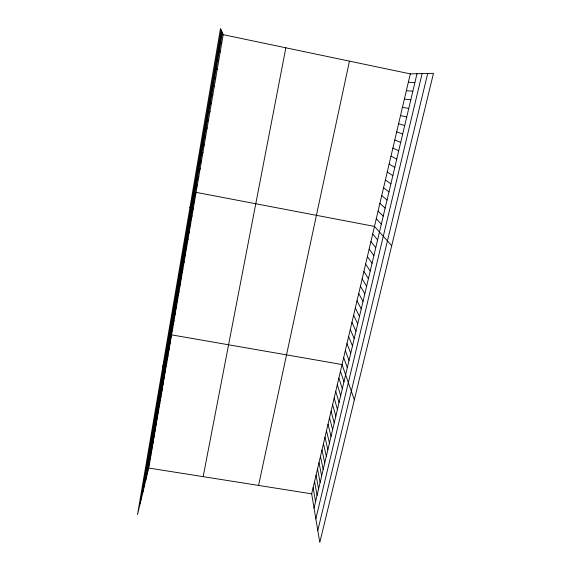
<?xml version="1.0" encoding="UTF-8"?>
<svg xmlns="http://www.w3.org/2000/svg" width="571" height="571" viewBox="0 0 571 571"><rect width="100%" height="100%" fill="white"/><g stroke="black" fill="none" stroke-linecap="round" stroke-linejoin="round"><path stroke-width="0.86" d="M140.266 503.13L221.17 30.077M142.957 491.931L221.819 31.562M145.427 481.617L222.412 32.911M148.688 468.027L223.19 34.674L220.492 28.55L137.518 514.592L148.688 468.027L311.673 493.836L319.789 542.45L433.482 73.324L410.306 73.887L223.19 34.674M203.155 476.649L285.843 47.807M258.563 485.429L349.452 61.133M311.673 493.836L410.306 73.887M314.043 508.04L416.987 73.723M315.842 518.818L422.112 73.602M317.79 530.502L427.708 73.459M147.682 468.491L150.88 455.28M146.554 475.065L149.78 461.668M148.817 461.875L151.986 448.863M151.101 448.556L154.206 435.93M149.959 455.23L153.092 442.411M152.25 441.847L155.326 429.421M153.413 435.102L156.454 422.875M154.57 428.321L157.582 416.302M155.74 421.512L158.717 409.7M156.918 414.667L159.859 403.062M158.096 407.787L161.008 396.388M159.28 400.871L162.157 389.686M160.472 393.926L163.313 382.955M161.672 386.938L164.477 376.182M162.878 379.922L165.647 369.387M164.091 372.863L166.825 362.549M165.304 365.775L168.002 355.683M166.525 358.645L169.187 348.781M167.76 351.479L170.379 341.843M162.671 367.253L171.578 334.87L342.043 364.534L354.348 399.857M170.258 336.883L172.813 327.711M171.536 329.446L174.048 320.517M172.82 321.973L175.29 313.286M174.105 314.464L176.539 306.02M175.404 306.905L177.795 298.719M176.71 299.311L179.058 291.374M178.016 291.681L180.329 283.994M179.337 284.001L181.607 276.571M180.657 276.285L182.884 269.119M181.992 268.527L184.176 261.618M183.327 260.726L185.468 254.088M184.676 252.882L186.774 246.515M186.025 245.002L188.08 238.899M187.388 237.072L189.394 231.241M188.751 229.099L190.721 223.546M190.129 221.084L192.049 215.817M191.513 213.026L193.383 208.037M192.905 204.918L194.732 200.221M189.929 207.601L196.081 192.363L374.483 226.409L391.699 245.73M195.703 188.58L197.438 184.462M197.123 180.336L198.808 176.518M198.544 172.049L200.178 168.531M199.971 163.72L201.556 160.508M201.406 155.341L202.948 152.436M202.855 146.918L204.339 144.32M204.311 138.446L205.746 136.155M205.767 129.924L207.152 127.954M207.237 121.352L208.572 119.703M208.722 112.737L210 111.409M210.207 104.072L211.434 103.073M211.698 95.35L212.876 94.686M213.204 86.585L214.325 86.257M214.717 77.77L215.781 77.777M408.329 82.31L414.917 82.481M406.359 90.689L412.847 91.189M404.404 99.019L410.799 99.846M402.455 107.305L408.757 108.454M400.521 115.542L406.73 117.019M398.601 123.743L404.711 125.527M396.681 131.894L402.705 133.992M216.238 68.898L217.244 69.255M394.775 140.002L400.706 142.415M392.884 148.067L398.722 150.787M390.999 156.09L396.752 159.109M389.122 164.07L394.789 167.389M387.259 172.007L392.841 175.618M385.404 179.901L390.899 183.812M217.772 59.984L218.722 60.683M383.562 187.752L388.965 191.949M381.728 195.567L387.045 200.05M379.901 203.34L385.139 208.108M378.088 211.07L383.241 216.116M376.282 218.757L381.349 224.082M219.307 51.012L220.199 52.061M372.699 234.017L377.602 239.884M370.922 241.59L375.747 247.728M369.152 249.12L373.898 255.523M367.389 256.607L372.064 263.281M365.64 264.066L370.229 270.989M363.898 271.482L368.416 278.662M362.164 278.855L366.603 286.292M220.856 41.99L221.691 43.389M360.444 286.199L364.805 293.887M358.724 293.501L363.013 301.438M357.018 300.767L361.236 308.947M355.319 307.997L359.466 316.42M353.635 315.185L357.703 323.857M351.95 322.344L355.947 331.244M350.28 329.46L354.206 338.603M348.617 336.547L352.471 345.919M346.961 343.592L350.744 353.199M345.312 350.608L349.031 360.444M343.671 357.589L347.325 367.645M340.452 371.293L343.97 381.792M338.874 378.023L342.322 388.737M337.297 384.726L340.687 395.646M335.734 391.385L339.053 402.519M334.178 398.023L337.432 409.364M332.629 404.625L335.819 416.173M331.08 411.191L334.213 422.947M329.546 417.736L332.615 429.685M328.018 424.239L331.03 436.387M326.498 430.72L329.446 443.067M324.985 437.165L327.868 449.705M323.479 443.581L326.305 456.315M321.98 449.969L324.749 462.888M320.481 456.322L323.193 469.433M318.996 462.646L321.651 475.95M317.519 468.941L320.117 482.431M316.048 475.208L318.589 488.876M314.585 481.446L317.062 495.3M313.122 487.655L315.549 501.688"/></g></svg>
